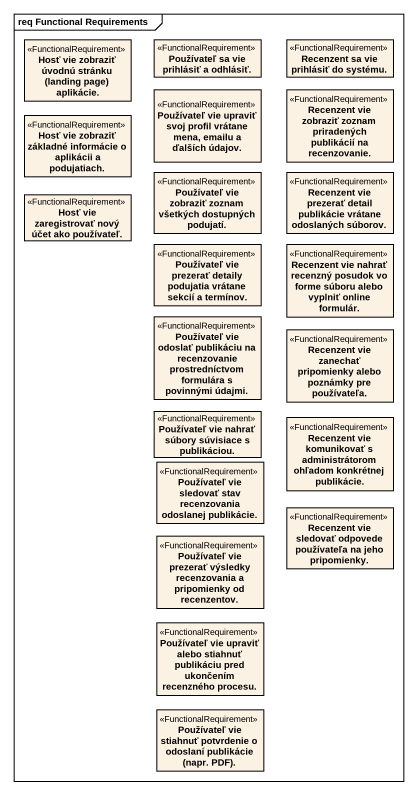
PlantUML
@startuml
mainframe req Functional Requirements
hide circle
hide empty members
class "Hosť vie zobraziť úvodnú stránku (landing page) aplikácie." as Hosť_vie_zobraziť_úvodnú <<FunctionalRequirement>>
class "Používateľ sa vie prihlásiť a odhlásiť." as Používateľ_sa_vie_prihlásiť <<FunctionalRequirement>>
class "Recenzent sa vie prihlásiť do systému." as Recenzent_sa_vie_prihlásiť <<FunctionalRequirement>>
class "Hosť vie zobraziť základné informácie o aplikácii a podujatiach." as Hosť_vie_zobraziť_základné <<FunctionalRequirement>>
class "Používateľ vie upraviť svoj profil vrátane mena, emailu a ďalších údajov." as Používateľ_vie_upraviť_svoj <<FunctionalRequirement>>
class "Recenzent vie zobraziť zoznam priradených publikácií na recenzovanie." as Recenzent_vie_zobraziť <<FunctionalRequirement>>
class "Hosť vie zaregistrovať nový účet ako používateľ." as Hosť_vie_zaregistrovať_nový <<FunctionalRequirement>>
class "Používateľ vie zobraziť zoznam všetkých dostupných podujatí." as Používateľ_vie_zobraziť <<FunctionalRequirement>>
class "Recenzent vie prezerať detail publikácie vrátane odoslaných súborov." as Recenzent_vie_prezerať <<FunctionalRequirement>>
class "Používateľ vie prezerať detaily podujatia vrátane sekcií a termínov." as Používateľ_vie_prezerať <<FunctionalRequirement>>
class "Recenzent vie nahrať recenzný posudok vo forme súboru alebo vyplniť online formulár." as Recenzent_vie_nahrať <<FunctionalRequirement>>
class "Používateľ vie odoslať publikáciu na recenzovanie prostredníctvom formulára s povinnými údajmi." as Používateľ_vie_odoslať <<FunctionalRequirement>>
class "Recenzent vie zanechať pripomienky alebo poznámky pre používateľa." as Recenzent_vie_zanechať <<FunctionalRequirement>>
class "Používateľ vie nahrať súbory súvisiace s publikáciou." as Používateľ_vie_nahrať <<FunctionalRequirement>>
class "Recenzent vie komunikovať s administrátorom ohľadom konkrétnej publikácie." as Recenzent_vie_komunikovať_s <<FunctionalRequirement>>
class "Používateľ vie sledovať stav recenzovania odoslanej publikácie." as Používateľ_vie_sledovať <<FunctionalRequirement>>
class "Recenzent vie sledovať odpovede používateľa na jeho pripomienky." as Recenzent_vie_sledovať <<FunctionalRequirement>>
class "Používateľ vie prezerať výsledky recenzovania a pripomienky od recenzentov." as Používateľ_vie_prezerať_2 <<FunctionalRequirement>>
class "Používateľ vie upraviť alebo stiahnuť publikáciu pred ukončením recenzného procesu." as Používateľ_vie_upraviť <<FunctionalRequirement>>
class "Používateľ vie stiahnuť potvrdenie o odoslaní publikácie (napr. PDF)." as Používateľ_vie_stiahnuť <<FunctionalRequirement>>
@enduml
